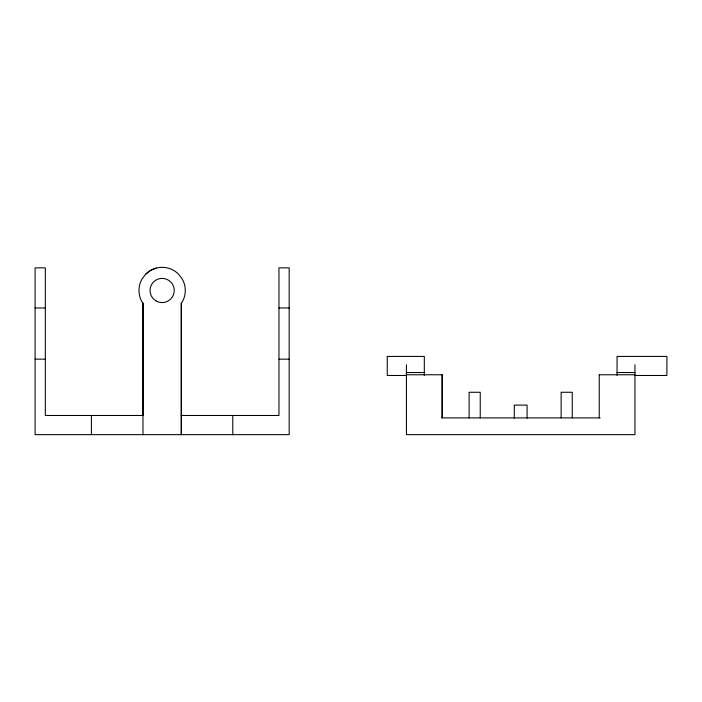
<?xml version="1.0" encoding="UTF-8"?>
<svg xmlns="http://www.w3.org/2000/svg" width="702" height="702" viewBox="0 0 702 702"><rect width="100%" height="100%" fill="white"/><g stroke="black" fill="none" stroke-linecap="round" stroke-linejoin="round"><path stroke-width="1.05" d="M143.138 415.479L45.323 415.479L45.323 267.857L35.1 267.857L35.1 434.652L289.18 434.652L289.18 267.857L278.957 267.857L278.957 415.479L181.142 415.479M91.4 434.652L91.4 415.479M142.971 434.67L142.971 303.194L142.094 302.053A23.148 23.148 0 0 1 142.094 278.905L145.77 274.113L150.57 270.428L156.151 268.12M181.309 303.194L181.309 434.67L181.309 303.194L182.187 302.053A23.148 23.148 0 0 0 182.187 278.905L178.51 274.113A23.148 23.148 0 0 0 145.77 274.113M35.1 307.959L45.323 307.959M278.957 307.959L289.18 307.959M35.1 359.161L45.323 359.161M278.957 359.161L289.18 359.161M406.423 372.525L424.315 372.525M617.058 372.525L634.95 372.525M406.423 374.763L442.216 374.763L442.172 417.901L442.128 374.763M599.166 374.763L634.95 374.763M406.423 375.473L387.258 375.473L387.258 356.432L424.315 356.432L424.315 375.403M634.95 375.473L666.9 375.473L666.9 356.432L617.058 356.432L617.058 375.403M441.804 417.901L600.192 417.901M634.95 364.821L634.95 434.652L406.423 434.652L406.423 364.821M599.245 374.763L599.245 417.901M572.262 417.901L572.262 392.269L561.135 392.269L561.135 417.901M527.079 418.243L527.079 405.115L514.294 405.115L514.294 418.243M480.238 417.901L480.238 392.269L469.12 392.269L469.12 417.901M232.783 415.479L232.783 434.661M142.971 303.194L142.971 415.479M156.09 300.956A12.101 12.101 0 0 0 174.236 290.479A12.101 12.101 0 0 0 156.09 280.001A12.101 12.101 0 0 0 156.09 300.956"/></g></svg>
